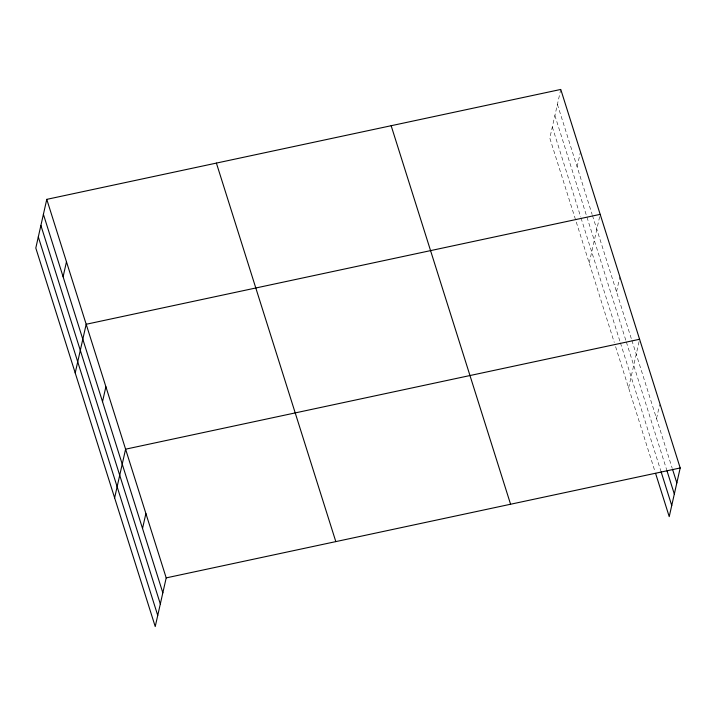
<?xml version="1.0" encoding="UTF-8"?>
<svg xmlns="http://www.w3.org/2000/svg" width="716" height="716" viewBox="0 0 716 716"><rect width="100%" height="100%" fill="white"/><g stroke="black" fill="none" stroke-linecap="round" stroke-linejoin="round"><path stroke-width="0.54" stroke-dasharray="3.58 2.69" d="M560.771 89.446L549.798 138.116L614.265 342.427M577.105 166.837L580.479 151.899M589.214 263.032L600.178 214.352M616.521 291.752L619.886 276.815M628.621 387.947L639.594 339.268M656.527 418.556L659.66 404.683M557.406 104.384L592.141 214.478M592.472 215.534L631.548 339.393M631.888 340.449L672.172 468.139M554.891 115.518L626.035 340.995M626.366 342.051L666.668 469.777M552.313 126.983L580.703 216.966M581.034 218.022L620.11 341.881M620.441 342.937L660.752 470.698M615.599 346.66L654.916 471.28"/><path stroke-width="1.07" d="M46.773 199.361L35.8 248.031L155.229 626.554L166.201 577.884L46.773 199.361L560.771 89.446L680.2 467.969L669.227 516.639L655.587 473.392M63.106 276.752L66.472 261.814M75.216 372.947L86.18 324.267L600.178 214.352M102.522 401.667L105.887 386.73M114.623 497.862L125.595 449.183L639.594 339.268M142.529 528.471L145.894 513.533M166.201 577.884L680.2 467.969M672.503 469.195L676.835 482.906M666.999 470.833L674.32 494.04M661.092 471.755L671.742 505.505M391.151 125.712L510.58 504.234M216.393 163.087L335.822 541.609M43.399 214.299L162.836 592.821M40.893 225.433L160.321 603.955M38.306 236.898L157.735 615.429"/></g></svg>
